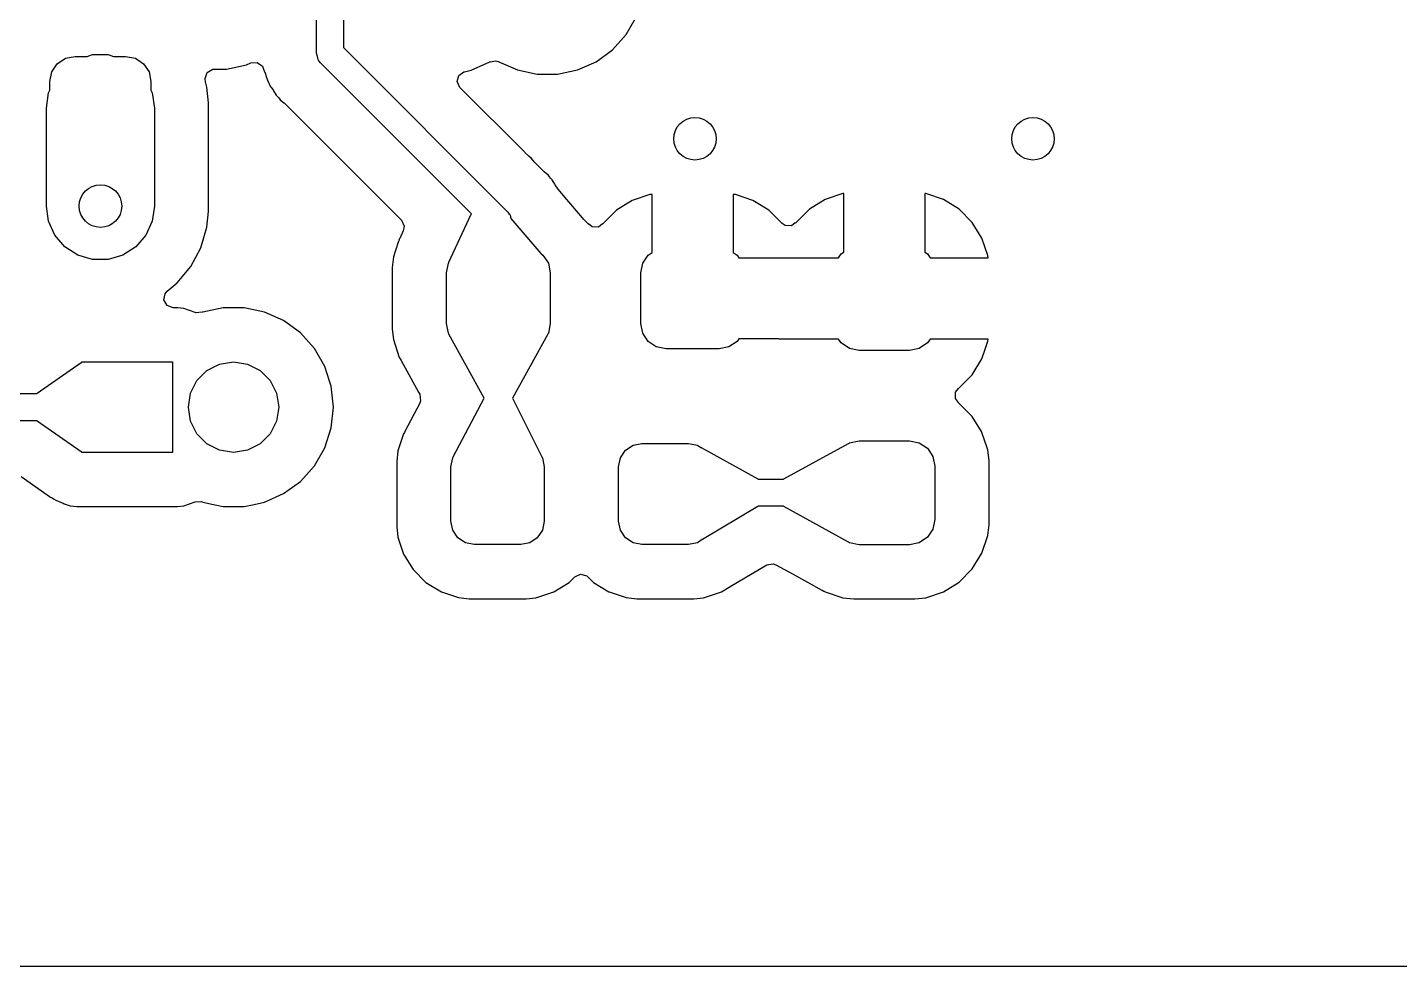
# Model space of a CAD drawing. Extents: x 106.8 to 191.4, y -142.2 to -57.6.
# Drawn here: x 153.02 to 165.91, y -142.21 to -133.39 of the extents above; entities that cross this region are included whole.
import ezdxf

# ---------------------------------------------------------------- set-up
doc = ezdxf.new("R2010")
doc.units = 0
doc.layers.add('BLACK', color=7, linetype='CONTINUOUS')

msp = doc.modelspace()

# ---------------------------------------------------------------- linework, layer by layer
at = {"layer": 'BLACK', "linetype": 'CONTINUOUS'}
for p, q in [((155.993, -132.855), (155.993, -133.577)), ((155.739, -133.629), (155.739, -132.908)), ((158.649, -133.455), (158.744, -133.29)), ((158.521, -133.597), (158.649, -133.455)), ((153.585, -133.659), (153.637, -133.643)), ((153.637, -133.643), (153.782, -133.643)), ((153.782, -133.643), (153.834, -133.659)), ((155.748, -133.66), (155.739, -133.629)), ((155.993, -133.577), (157.538, -135.122)), ((158.367, -133.709), (158.521, -133.597)), ((153.253, -133.805), (153.304, -133.728)), ((153.304, -133.728), (153.381, -133.677)), ((153.381, -133.677), (153.472, -133.659)), ((153.472, -133.659), (153.585, -133.659)), ((153.834, -133.659), (153.947, -133.659)), ((153.947, -133.659), (154.038, -133.677)), ((154.038, -133.677), (154.115, -133.728)), ((154.115, -133.728), (154.167, -133.805)), ((154.714, -133.81), (154.766, -133.78)), ((154.766, -133.78), (154.781, -133.779)), ((154.781, -133.779), (154.894, -133.779)), ((154.894, -133.779), (155.081, -133.739)), ((155.081, -133.739), (155.123, -133.721)), ((155.123, -133.721), (155.183, -133.716)), ((155.183, -133.716), (155.231, -133.752)), ((155.231, -133.752), (155.242, -133.778)), ((155.242, -133.778), (155.242, -133.778)), ((155.242, -133.778), (155.263, -133.832)), ((155.755, -133.69), (155.748, -133.66)), ((155.758, -133.695), (155.755, -133.69)), ((155.759, -133.698), (155.758, -133.695)), ((155.763, -133.701), (155.759, -133.698)), ((155.776, -133.719), (155.763, -133.701)), ((157.195, -135.138), (155.776, -133.719)), ((157.193, -133.789), (157.367, -133.711)), ((157.367, -133.711), (157.376, -133.708)), ((157.367, -133.711), (157.367, -133.711)), ((157.376, -133.708), (157.377, -133.711)), ((157.377, -133.711), (157.418, -133.7)), ((157.418, -133.7), (157.448, -133.707)), ((157.448, -133.707), (157.453, -133.709)), ((157.453, -133.709), (157.453, -133.709)), ((157.453, -133.709), (157.628, -133.787)), ((157.628, -133.787), (157.814, -133.827)), ((158.005, -133.827), (158.192, -133.787)), ((158.192, -133.787), (158.367, -133.709)), ((153.235, -133.896), (153.253, -133.805)), ((153.235, -133.976), (153.235, -133.896)), ((154.167, -133.805), (154.185, -133.896)), ((154.185, -133.896), (154.185, -133.976)), ((154.693, -133.867), (154.714, -133.81)), ((154.693, -133.873), (154.693, -133.867)), ((154.697, -133.899), (154.693, -133.873)), ((154.704, -133.924), (154.697, -133.899)), ((155.263, -133.832), (155.265, -133.839)), ((155.265, -133.839), (155.278, -133.884)), ((155.278, -133.884), (155.29, -133.904)), ((155.29, -133.904), (155.296, -133.916)), ((155.296, -133.916), (155.305, -133.938)), ((157.061, -133.896), (157.076, -133.838)), ((157.086, -133.951), (157.061, -133.896)), ((157.076, -133.838), (157.125, -133.804)), ((157.125, -133.804), (157.13, -133.803)), ((157.13, -133.803), (157.193, -133.789)), ((157.814, -133.827), (158.005, -133.827)), ((153.202, -134.146), (153.222, -134.003)), ((153.222, -134.003), (153.235, -133.976)), ((154.185, -133.976), (154.197, -134.003)), ((154.197, -134.003), (154.218, -134.146)), ((154.711, -133.947), (154.704, -133.924)), ((154.726, -134.096), (154.711, -133.947)), ((155.305, -133.938), (155.305, -133.938)), ((155.305, -133.938), (155.305, -133.938)), ((155.305, -133.938), (155.314, -133.951)), ((155.314, -133.951), (155.332, -133.975)), ((155.332, -133.975), (155.336, -133.982)), ((155.336, -133.982), (155.36, -134.022)), ((155.36, -134.022), (155.36, -134.022)), ((155.36, -134.022), (155.36, -134.022)), ((155.36, -134.022), (155.376, -134.039)), ((155.376, -134.039), (155.385, -134.049)), ((157.693, -134.557), (157.086, -133.951)), ((153.202, -135.065), (153.202, -134.146)), ((154.218, -134.146), (154.218, -135.065)), ((154.726, -135.115), (154.726, -134.096)), ((155.385, -134.049), (155.399, -134.068)), ((155.399, -134.068), (155.433, -134.096)), ((155.433, -134.096), (155.435, -134.097)), ((155.435, -134.097), (155.441, -134.103)), ((155.441, -134.103), (156.537, -135.199)), ((157.698, -134.561), (157.693, -134.557)), ((157.734, -134.595), (157.698, -134.561)), ((157.759, -134.618), (157.734, -134.595)), ((157.759, -134.619), (157.759, -134.618)), ((157.772, -134.633), (157.759, -134.619)), ((157.792, -134.657), (157.772, -134.633)), ((157.797, -134.661), (157.792, -134.657)), ((157.873, -134.738), (157.797, -134.661)), ((157.879, -134.743), (157.873, -134.738)), ((157.901, -134.762), (157.879, -134.743)), ((157.915, -134.773), (157.901, -134.762)), ((157.929, -134.792), (157.915, -134.773)), ((157.938, -134.802), (157.929, -134.792)), ((157.954, -134.819), (157.938, -134.802)), ((157.978, -134.859), (157.954, -134.819)), ((157.982, -134.865), (157.978, -134.859)), ((158.011, -134.906), (157.982, -134.865)), ((158.024, -134.926), (158.011, -134.906)), ((158.09, -135.003), (158.024, -134.926)), ((160.692, -134.947), (160.684, -134.948)), ((160.692, -135.499), (160.692, -134.947)), ((161.462, -134.948), (161.454, -134.947)), ((161.454, -134.947), (161.454, -135.499)), ((153.222, -135.208), (153.202, -135.065)), ((154.218, -135.065), (154.197, -135.208)), ((158.238, -135.175), (158.09, -135.003)), ((158.706, -135.013), (158.558, -135.104)), ((158.871, -134.958), (158.706, -135.013)), ((158.892, -134.956), (158.871, -134.958)), ((158.892, -135.5), (158.892, -134.956)), ((158.892, -134.956), (158.892, -134.956)), ((159.675, -134.958), (159.654, -134.956)), ((159.654, -134.956), (159.654, -135.5)), ((159.84, -135.013), (159.675, -134.958)), ((159.989, -135.104), (159.84, -135.013)), ((160.518, -135.003), (160.37, -135.094)), ((160.684, -134.948), (160.518, -135.003)), ((161.628, -135.003), (161.462, -134.948)), ((161.776, -135.094), (161.628, -135.003)), ((154.711, -135.264), (154.726, -135.115)), ((156.537, -135.199), (156.562, -135.253)), ((156.983, -135.593), (157.194, -135.14)), ((157.194, -135.14), (157.195, -135.138)), ((157.538, -135.122), (157.551, -135.14)), ((157.551, -135.14), (157.555, -135.143)), ((157.555, -135.143), (157.556, -135.145)), ((157.556, -135.145), (157.56, -135.151)), ((157.56, -135.151), (157.566, -135.181)), ((157.566, -135.181), (157.566, -135.182)), ((157.566, -135.182), (157.848, -135.51)), ((158.241, -135.179), (158.238, -135.175)), ((158.238, -135.175), (158.238, -135.175)), ((158.249, -135.189), (158.241, -135.179)), ((158.295, -135.235), (158.249, -135.189)), ((158.558, -135.104), (158.427, -135.235)), ((160.113, -135.229), (159.989, -135.104)), ((160.37, -135.094), (160.24, -135.225)), ((161.899, -135.218), (161.776, -135.094)), ((153.282, -135.34), (153.222, -135.208)), ((154.197, -135.208), (154.137, -135.34)), ((154.653, -135.456), (154.711, -135.264)), ((156.554, -135.298), (156.521, -135.369)), ((156.562, -135.253), (156.554, -135.298)), ((158.296, -135.233), (158.295, -135.235)), ((158.328, -135.261), (158.296, -135.233)), ((158.389, -135.263), (158.328, -135.261)), ((158.426, -135.233), (158.389, -135.263)), ((158.427, -135.235), (158.426, -135.233)), ((160.143, -135.248), (160.113, -135.229)), ((160.203, -135.25), (160.143, -135.248)), ((160.237, -135.223), (160.203, -135.25)), ((160.24, -135.225), (160.237, -135.223)), ((161.991, -135.366), (161.899, -135.218)), ((153.377, -135.449), (153.282, -135.34)), ((153.499, -135.527), (153.377, -135.449)), ((154.042, -135.449), (153.921, -135.527)), ((154.137, -135.34), (154.042, -135.449)), ((154.559, -135.633), (154.653, -135.456)), ((156.508, -135.405), (156.463, -135.541)), ((156.509, -135.401), (156.508, -135.405)), ((156.513, -135.386), (156.509, -135.401)), ((156.515, -135.383), (156.513, -135.386)), ((156.517, -135.375), (156.515, -135.383)), ((156.521, -135.369), (156.517, -135.375)), ((162.046, -135.531), (161.991, -135.366)), ((153.637, -135.568), (153.499, -135.527)), ((153.782, -135.568), (153.637, -135.568)), ((153.921, -135.527), (153.782, -135.568)), ((156.463, -135.541), (156.452, -135.641)), ((157.848, -135.51), (157.85, -135.514)), ((157.85, -135.514), (157.866, -135.525)), ((157.866, -135.525), (157.918, -135.602)), ((158.804, -135.602), (158.855, -135.525)), ((158.855, -135.525), (158.892, -135.5)), ((159.654, -135.5), (159.691, -135.525)), ((159.691, -135.525), (159.707, -135.55)), ((159.707, -135.55), (160.27, -135.55)), ((160.27, -135.55), (160.277, -135.552)), ((160.277, -135.552), (160.643, -135.552)), ((160.643, -135.552), (160.668, -135.515)), ((160.668, -135.515), (160.692, -135.499)), ((161.454, -135.499), (161.479, -135.515)), ((161.479, -135.515), (161.503, -135.552)), ((161.503, -135.552), (162.048, -135.552)), ((162.048, -135.552), (162.046, -135.531)), ((162.048, -135.552), (162.048, -135.552)), ((154.432, -135.787), (154.559, -135.633)), ((156.452, -135.641), (156.452, -135.641)), ((156.452, -135.641), (156.452, -135.643)), ((156.452, -135.643), (156.452, -135.646)), ((156.452, -135.646), (156.452, -135.646)), ((156.452, -135.646), (156.452, -136.216)), ((156.961, -135.693), (156.979, -135.602)), ((156.961, -136.168), (156.961, -135.693)), ((156.979, -135.602), (156.982, -135.597)), ((156.982, -135.597), (156.983, -135.593)), ((157.918, -135.602), (157.936, -135.693)), ((157.936, -135.693), (157.936, -136.168)), ((158.786, -135.693), (158.804, -135.602)), ((158.786, -136.168), (158.786, -135.693)), ((154.338, -135.864), (154.432, -135.787)), ((154.307, -135.947), (154.318, -135.888)), ((154.337, -136), (154.307, -135.947)), ((154.318, -135.888), (154.338, -135.864)), ((154.394, -136.02), (154.337, -136)), ((154.432, -136.02), (154.394, -136.02)), ((154.435, -136.02), (154.432, -136.02)), ((154.437, -136.02), (154.435, -136.02)), ((154.495, -136.027), (154.437, -136.02)), ((154.437, -136.02), (154.437, -136.02)), ((154.599, -136.065), (154.495, -136.027)), ((154.606, -136.067), (154.599, -136.065)), ((154.666, -136.063), (154.606, -136.067)), ((154.671, -136.061), (154.666, -136.063)), ((154.863, -136.02), (154.671, -136.061)), ((155.059, -136.02), (154.863, -136.02)), ((154.863, -136.02), (154.863, -136.02)), ((155.251, -136.061), (155.059, -136.02)), ((155.059, -136.02), (155.059, -136.02)), ((155.43, -136.141), (155.251, -136.061)), ((155.251, -136.061), (155.251, -136.061)), ((155.251, -136.061), (155.251, -136.061)), ((155.589, -136.256), (155.43, -136.141)), ((156.452, -136.216), (156.452, -136.216)), ((156.452, -136.216), (156.452, -136.218)), ((156.452, -136.218), (156.452, -136.22)), ((156.452, -136.22), (156.452, -136.22)), ((156.452, -136.22), (156.463, -136.32)), ((156.979, -136.259), (156.961, -136.168)), ((157.936, -136.168), (157.918, -136.259)), ((158.804, -136.259), (158.786, -136.168)), ((155.72, -136.402), (155.589, -136.256)), ((156.463, -136.32), (156.517, -136.486)), ((156.984, -136.266), (156.979, -136.259)), ((156.984, -136.268), (156.984, -136.266)), ((157.315, -136.869), (156.984, -136.268)), ((157.912, -136.268), (157.581, -136.869)), ((157.913, -136.266), (157.912, -136.268)), ((157.918, -136.259), (157.913, -136.266)), ((158.855, -136.336), (158.804, -136.259)), ((158.932, -136.388), (158.855, -136.336)), ((159.691, -136.336), (159.614, -136.388)), ((159.707, -136.312), (159.691, -136.336)), ((160.082, -136.312), (159.707, -136.312)), ((160.089, -136.314), (160.082, -136.312)), ((160.643, -136.314), (160.089, -136.314)), ((160.668, -136.351), (160.643, -136.314)), ((160.745, -136.403), (160.668, -136.351)), ((161.479, -136.351), (161.401, -136.403)), ((161.503, -136.314), (161.479, -136.351)), ((162.048, -136.314), (161.503, -136.314)), ((162.021, -136.409), (162.046, -136.335)), ((162.046, -136.335), (162.048, -136.314)), ((155.819, -136.572), (155.72, -136.402)), ((156.517, -136.486), (156.526, -136.5)), ((159.023, -136.406), (158.932, -136.388)), ((159.523, -136.406), (159.023, -136.406)), ((159.614, -136.388), (159.523, -136.406)), ((160.836, -136.421), (160.745, -136.403)), ((161.311, -136.421), (160.836, -136.421)), ((161.401, -136.403), (161.311, -136.421)), ((161.991, -136.5), (162.021, -136.409)), ((153.116, -136.823), (153.528, -136.534)), ((153.528, -136.534), (153.536, -136.532)), ((153.536, -136.532), (153.536, -136.529)), ((153.536, -136.529), (154.386, -136.529)), ((154.386, -136.529), (154.386, -137.379)), ((154.617, -136.704), (154.711, -136.61)), ((154.711, -136.61), (154.83, -136.549)), ((154.83, -136.549), (154.961, -136.529)), ((154.961, -136.529), (155.092, -136.549)), ((155.092, -136.549), (155.211, -136.61)), ((155.211, -136.61), (155.305, -136.704)), ((155.863, -136.709), (155.819, -136.572)), ((156.526, -136.5), (156.534, -136.515)), ((156.534, -136.515), (156.534, -136.516)), ((156.534, -136.516), (156.607, -136.648)), ((161.899, -136.649), (161.991, -136.5)), ((154.557, -136.822), (154.617, -136.704)), ((155.305, -136.704), (155.365, -136.822)), ((155.879, -136.758), (155.863, -136.709)), ((156.607, -136.648), (156.698, -136.813)), ((161.769, -136.779), (161.899, -136.649)), ((152.624, -136.827), (153.114, -136.827)), ((153.114, -136.827), (153.115, -136.824)), ((153.115, -136.824), (153.116, -136.823)), ((154.536, -136.954), (154.557, -136.822)), ((155.365, -136.822), (155.386, -136.954)), ((155.9, -136.954), (155.879, -136.758)), ((156.698, -136.813), (156.709, -136.833)), ((156.709, -136.833), (156.718, -136.893)), ((157.024, -137.421), (157.315, -136.869)), ((157.581, -136.869), (157.857, -137.421)), ((161.741, -136.873), (161.743, -136.813)), ((161.771, -136.91), (161.741, -136.873)), ((161.743, -136.813), (161.77, -136.78)), ((161.77, -136.78), (161.769, -136.779)), ((154.557, -137.085), (154.536, -136.954)), ((155.386, -136.954), (155.365, -137.085)), ((155.879, -137.149), (155.9, -136.954)), ((156.71, -136.917), (156.57, -137.182)), ((156.718, -136.893), (156.71, -136.917)), ((161.769, -136.912), (161.771, -136.91)), ((161.776, -136.919), (161.769, -136.912)), ((161.9, -137.042), (161.776, -136.919)), ((161.776, -136.919), (161.776, -136.919)), ((153.114, -137.081), (152.625, -137.081)), ((153.116, -137.084), (153.114, -137.081)), ((153.528, -137.373), (153.116, -137.084)), ((154.617, -137.203), (154.557, -137.085)), ((155.365, -137.085), (155.305, -137.203)), ((161.986, -137.182), (161.9, -137.042)), ((154.711, -137.297), (154.617, -137.203)), ((155.305, -137.203), (155.211, -137.297)), ((155.819, -137.335), (155.879, -137.149)), ((155.879, -137.149), (155.879, -137.149)), ((155.879, -137.149), (155.879, -137.149)), ((156.558, -137.204), (156.505, -137.365)), ((156.561, -137.2), (156.558, -137.204)), ((156.565, -137.192), (156.561, -137.2)), ((156.57, -137.182), (156.565, -137.192)), ((156.565, -137.192), (156.565, -137.192)), ((161.991, -137.191), (161.986, -137.182)), ((162.039, -137.335), (161.991, -137.191)), ((153.535, -137.375), (153.528, -137.373)), ((153.536, -137.375), (153.535, -137.375)), ((153.536, -137.379), (153.536, -137.375)), ((154.386, -137.379), (153.536, -137.379)), ((154.83, -137.358), (154.711, -137.297)), ((154.961, -137.379), (154.83, -137.358)), ((155.092, -137.358), (154.961, -137.379)), ((155.211, -137.297), (155.092, -137.358)), ((155.72, -137.505), (155.819, -137.335)), ((156.505, -137.365), (156.495, -137.463)), ((158.595, -137.43), (158.642, -137.359)), ((158.642, -137.359), (158.713, -137.311)), ((158.713, -137.311), (158.797, -137.295)), ((158.797, -137.295), (159.235, -137.295)), ((159.235, -137.295), (159.318, -137.311)), ((159.318, -137.311), (159.35, -137.332)), ((159.35, -137.332), (159.352, -137.333)), ((159.352, -137.333), (159.885, -137.628)), ((160.129, -137.628), (160.736, -137.294)), ((160.736, -137.294), (160.737, -137.294)), ((160.737, -137.294), (160.745, -137.289)), ((160.745, -137.289), (160.836, -137.271)), ((160.836, -137.271), (161.311, -137.271)), ((161.311, -137.271), (161.401, -137.289)), ((161.401, -137.289), (161.479, -137.34)), ((161.479, -137.34), (161.53, -137.417)), ((162.046, -137.356), (162.039, -137.335)), ((162.057, -137.458), (162.046, -137.356)), ((155.589, -137.651), (155.72, -137.505)), ((156.495, -137.463), (156.495, -137.463)), ((156.495, -137.463), (156.495, -137.465)), ((156.495, -137.465), (156.495, -137.467)), ((156.495, -137.467), (156.495, -137.467)), ((156.495, -137.467), (156.495, -138.072)), ((157.003, -137.513), (157.02, -137.43)), ((157.003, -138.026), (157.003, -137.513)), ((157.02, -137.43), (157.024, -137.424)), ((157.024, -137.424), (157.024, -137.421)), ((157.857, -137.421), (157.858, -137.424)), ((157.858, -137.424), (157.862, -137.43)), ((157.862, -137.43), (157.878, -137.513)), ((157.878, -137.513), (157.878, -138.026)), ((158.578, -137.513), (158.595, -137.43)), ((158.578, -138.026), (158.578, -137.513)), ((161.53, -137.417), (161.548, -137.508)), ((161.548, -137.508), (161.548, -138.008)), ((162.057, -138.058), (162.057, -137.458)), ((152.965, -137.605), (153.05, -137.665)), ((155.43, -137.766), (155.589, -137.651)), ((159.885, -137.628), (159.887, -137.631)), ((159.887, -137.631), (160.126, -137.631)), ((160.126, -137.631), (160.127, -137.63)), ((160.127, -137.63), (160.129, -137.628)), ((153.05, -137.665), (153.233, -137.793)), ((155.251, -137.846), (155.43, -137.766)), ((153.233, -137.793), (153.242, -137.799)), ((153.242, -137.799), (153.256, -137.806)), ((153.256, -137.806), (153.27, -137.815)), ((153.27, -137.815), (153.29, -137.829)), ((153.29, -137.829), (153.29, -137.829)), ((153.29, -137.829), (153.29, -137.829)), ((153.29, -137.829), (153.351, -137.852)), ((153.351, -137.852), (153.351, -137.852)), ((153.351, -137.852), (153.359, -137.855)), ((153.359, -137.855), (153.37, -137.861)), ((153.37, -137.861), (153.373, -137.863)), ((153.373, -137.863), (153.38, -137.865)), ((153.38, -137.865), (153.388, -137.867)), ((153.388, -137.867), (153.398, -137.87)), ((153.398, -137.87), (153.427, -137.881)), ((153.427, -137.881), (153.487, -137.887)), ((153.487, -137.887), (153.49, -137.887)), ((153.49, -137.887), (154.432, -137.887)), ((154.432, -137.887), (154.435, -137.887)), ((154.435, -137.887), (154.495, -137.881)), ((154.495, -137.881), (154.599, -137.842)), ((154.599, -137.842), (154.659, -137.841)), ((154.659, -137.841), (154.666, -137.844)), ((154.666, -137.844), (154.671, -137.846)), ((154.671, -137.846), (154.773, -137.868)), ((154.773, -137.868), (154.863, -137.887)), ((154.863, -137.887), (154.863, -137.887)), ((154.863, -137.887), (155.059, -137.887)), ((155.059, -137.887), (155.155, -137.867)), ((155.155, -137.867), (155.251, -137.846)), ((159.885, -137.888), (159.365, -138.197)), ((159.887, -137.887), (159.885, -137.888)), ((159.888, -137.885), (159.887, -137.887)), ((160.126, -137.885), (159.888, -137.885)), ((160.129, -137.888), (160.126, -137.885)), ((160.736, -138.222), (160.129, -137.888)), ((157.02, -138.11), (157.003, -138.026)), ((157.878, -138.026), (157.862, -138.11)), ((158.595, -138.11), (158.578, -138.026)), ((161.548, -138.008), (161.53, -138.099)), ((156.495, -138.072), (156.495, -138.072)), ((156.495, -138.072), (156.495, -138.074)), ((156.495, -138.074), (156.495, -138.077)), ((156.495, -138.077), (156.495, -138.077)), ((156.495, -138.077), (156.505, -138.174)), ((157.067, -138.181), (157.02, -138.11)), ((157.862, -138.11), (157.814, -138.181)), ((158.642, -138.181), (158.595, -138.11)), ((161.53, -138.099), (161.479, -138.176)), ((161.991, -138.326), (162.046, -138.16)), ((162.046, -138.16), (162.057, -138.058)), ((156.505, -138.174), (156.558, -138.335)), ((157.138, -138.228), (157.067, -138.181)), ((157.222, -138.245), (157.138, -138.228)), ((157.66, -138.245), (157.222, -138.245)), ((157.743, -138.228), (157.66, -138.245)), ((157.814, -138.181), (157.743, -138.228)), ((158.713, -138.228), (158.642, -138.181)), ((158.797, -138.245), (158.713, -138.228)), ((159.235, -138.245), (158.797, -138.245)), ((159.318, -138.228), (159.235, -138.245)), ((159.364, -138.198), (159.318, -138.228)), ((159.365, -138.197), (159.364, -138.198)), ((160.738, -138.223), (160.736, -138.222)), ((160.745, -138.228), (160.738, -138.223)), ((160.836, -138.246), (160.745, -138.228)), ((161.311, -138.246), (160.836, -138.246)), ((161.401, -138.228), (161.311, -138.246)), ((161.479, -138.176), (161.401, -138.228)), ((156.558, -138.335), (156.648, -138.48)), ((159.969, -138.436), (160.028, -138.425)), ((160.028, -138.425), (160.056, -138.435)), ((161.9, -138.474), (161.991, -138.326)), ((156.648, -138.48), (156.768, -138.6)), ((158.114, -138.6), (158.166, -138.548)), ((158.166, -138.548), (158.221, -138.522)), ((158.221, -138.522), (158.279, -138.538)), ((158.279, -138.538), (158.29, -138.548)), ((158.29, -138.548), (158.343, -138.6)), ((159.627, -138.639), (159.969, -138.436)), ((160.056, -138.435), (160.216, -138.522)), ((160.216, -138.522), (160.488, -138.672)), ((161.776, -138.597), (161.9, -138.474)), ((156.768, -138.6), (156.913, -138.689)), ((157.97, -138.689), (158.114, -138.6)), ((158.343, -138.6), (158.487, -138.689)), ((159.544, -138.689), (159.617, -138.644)), ((159.617, -138.644), (159.624, -138.641)), ((159.624, -138.641), (159.627, -138.639)), ((159.627, -138.639), (159.627, -138.639)), ((160.488, -138.672), (160.489, -138.673)), ((160.489, -138.673), (160.504, -138.681)), ((160.504, -138.681), (160.507, -138.682)), ((160.507, -138.682), (160.512, -138.685)), ((160.512, -138.685), (160.518, -138.689)), ((161.628, -138.689), (161.776, -138.597)), ((156.913, -138.689), (157.074, -138.743)), ((157.074, -138.743), (157.074, -138.743)), ((157.074, -138.743), (157.074, -138.743)), ((157.074, -138.743), (157.174, -138.753)), ((157.174, -138.753), (157.708, -138.753)), ((157.708, -138.753), (157.8, -138.744)), ((157.8, -138.744), (157.808, -138.743)), ((157.808, -138.743), (157.969, -138.689)), ((157.969, -138.689), (157.97, -138.689)), ((158.487, -138.689), (158.488, -138.689)), ((158.488, -138.689), (158.649, -138.743)), ((158.649, -138.743), (158.649, -138.743)), ((158.649, -138.743), (158.649, -138.743)), ((158.649, -138.743), (158.749, -138.753)), ((158.749, -138.753), (159.283, -138.753)), ((159.283, -138.753), (159.375, -138.744)), ((159.375, -138.744), (159.383, -138.743)), ((159.383, -138.743), (159.544, -138.689)), ((159.544, -138.689), (159.544, -138.689)), ((159.544, -138.689), (159.544, -138.689)), ((160.518, -138.689), (160.684, -138.744)), ((160.684, -138.744), (160.786, -138.754)), ((160.786, -138.754), (161.36, -138.754)), ((161.36, -138.754), (161.462, -138.744)), ((161.462, -138.744), (161.628, -138.689)), ((186.56, -142.208), (111.564, -142.208))]:
    msp.add_line(p, q, dxfattribs=at)
at = {"layer": 'BLACK'}
for centre in [(159.295, -134.433), (162.47, -134.433), (153.71, -135.065)]:
    msp.add_circle(centre, 0.2, dxfattribs=at)

doc.saveas('drawing.dxf')
